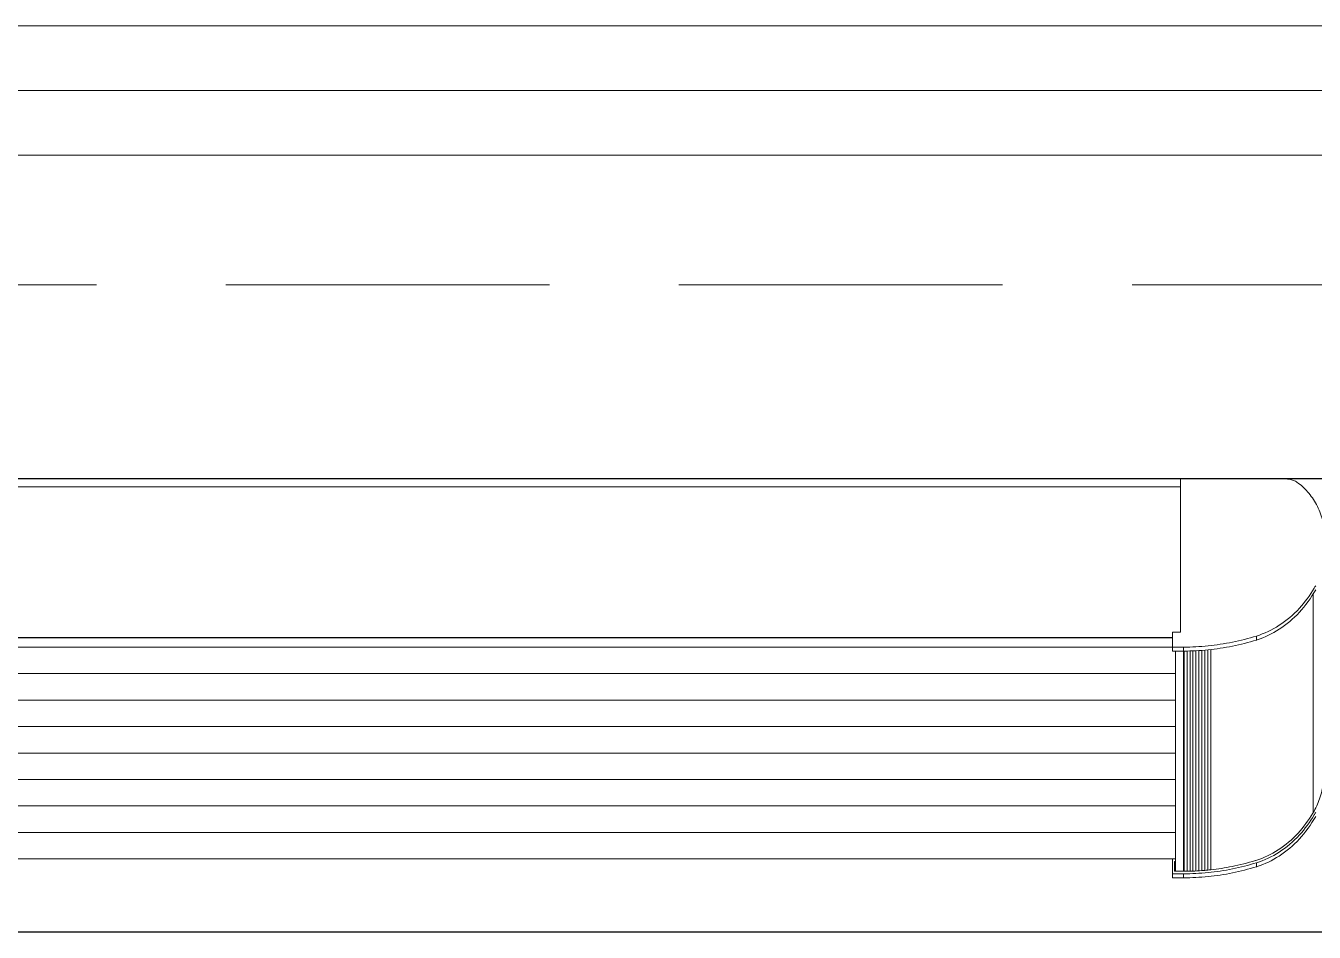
# Model space of a CAD drawing. Extents: x 3753737 to 4713801, y -857380 to 24339.
# Drawn here: x 4083459 to 4084454, y -769323 to -768623 of the extents above; entities that cross this region are included whole.
import ezdxf

# ---------------------------------------------------------------- set-up
doc = ezdxf.new("R2010")
doc.units = 0
doc.header["$LTSCALE"] = 1000
doc.header["$MEASUREMENT"] = 0
doc.linetypes.add('DASH', pattern=[0.35, 0.25, -0.1])
doc.layers.add('!!电气', color=1, linetype='CONTINUOUS')
doc.layers.add('看线', color=185, linetype='CONTINUOUS')
for name, color, linetype, lineweight in [('平面-栏杆', 56, 'CONTINUOUS', 15), ('平面-看线', 252, 'CONTINUOUS', 15), ('平面-空调预留孔', 252, 'CONTINUOUS', 15)]:
    doc.layers.add(name, color=color, linetype=linetype, lineweight=lineweight)

# ---------------------------------------------------------------- blocks, each defined once
blk = doc.blocks.new('gdgdgdrgdfsfs')
at = {"layer": '平面-空调预留孔', "color": 252}
for p, q in [((703030.02, 763849.22), (703030.02, 763967.56)), ((703030.02, 763967.56), (703111.72, 763967.56)), ((703030.02, 763961.62), (701455.02, 763961.62)), ((703132.49, 763710.12), (703132.49, 763879)), ((703023.86, 763834.7), (703023.86, 763849.22)), ((703023.86, 763849.22), (703030.02, 763849.22)), ((703023.86, 763845.19), (701461.18, 763845.19)), ((703023.86, 763844.89), (701461.18, 763844.89)), ((703023.86, 763837.79), (701461.18, 763837.79)), ((703088.6, 763846.29), (703088.6, 763843.22)), ((703032.33, 763837.76), (703023.86, 763837.76)), ((703023.86, 763834.7), (703032.33, 763834.7)), ((703026.17, 763664.59), (703026.17, 763834.7)), ((703032.33, 763664.59), (703032.33, 763837.76)), ((703032.71, 763664.59), (703032.71, 763834.7)), ((703035.02, 763664.63), (703035.02, 763834.74)), ((703037.3, 763664.67), (703037.3, 763834.78)), ((703039.61, 763664.74), (703039.61, 763834.85)), ((703041.9, 763664.86), (703041.9, 763834.97)), ((703044.2, 763664.97), (703044.2, 763835.08)), ((703046.49, 763665.14), (703046.49, 763835.25)), ((703048.8, 763665.33), (703048.8, 763835.44)), ((703051.08, 763665.53), (703051.08, 763835.63)), ((703053.39, 763665.8), (703053.39, 763835.9)), ((703026.17, 763817.33), (701458.87, 763817.33)), ((703026.17, 763796.87), (701458.87, 763796.87)), ((703026.17, 763776.42), (701458.87, 763776.42)), ((703026.17, 763755.96), (701458.87, 763755.96)), ((703026.17, 763735.5), (701458.87, 763735.5)), ((703026.17, 763715.04), (701458.87, 763715.04)), ((703026.17, 763694.59), (701458.87, 763694.59)), ((703026.17, 763674.13), (701458.87, 763674.13)), ((703023.86, 763659.61), (703023.86, 763674.13)), ((703023.86, 763674.13), (703026.17, 763674.13)), ((703025.4, 763672.22), (703025.4, 763664.59)), ((703026.17, 763672.22), (703025.4, 763672.22)), ((703026.17, 763669.66), (703025.4, 763669.66)), ((703088.6, 763668.13), (703088.6, 763671.2)), ((703032.33, 763662.68), (703023.86, 763662.68)), ((703023.86, 763659.61), (703032.33, 763659.61)), ((703025.4, 763664.59), (703032.33, 763664.59)), ((703032.33, 763659.61), (703032.33, 763662.68))]:
    blk.add_line(p, q, dxfattribs=at)
for points, knots in [([(703111.72, 763967.56), (703112.79, 763967.56), (703114.92, 763967.32), (703118, 763966.26), (703119.94, 763965.1), (703120.85, 763964.42)], [0, 0, 0, 0, 4.088364, 8.168044, 12.231424, 12.231424, 12.231424, 12.231424]), ([(703120.85, 763964.42), (703123.83, 763962.2), (703129.39, 763956.89), (703136.02, 763946.71), (703140.56, 763934.88), (703142.3, 763924.66), (703142.52, 763918.66), (703142.52, 763916.98)], [0, 0, 0, 0, 13.236708, 26.367262, 39.40148, 52.370435, 57.391988, 57.391988, 57.391988, 57.391988]), ([(703133.26, 763883.2), (703129.89, 763877.56), (703121.69, 763866.55), (703106.52, 763853.71), (703094.68, 763848.16), (703088.6, 763846.29)], [0, 0, 0, 0, 21.314535, 45.206098, 69.255455, 69.255455, 69.255455, 69.255455]), ([(703089.23, 763843.42), (703095.09, 763845.28), (703106.71, 763850.79), (703122.21, 763863.92), (703130.75, 763875.66), (703134.38, 763882.06)], [0, 0, 0, 0, 23.221194, 47.112756, 70.812357, 70.812357, 70.812357, 70.812357]), ([(703088.6, 763846.29), (703082.47, 763844.4), (703070.08, 763841.25), (703051.27, 763838.4), (703038.64, 763837.76), (703032.33, 763837.76)], [0, 0, 0, 0, 24.22556, 48.472753, 72.728, 72.728, 72.728, 72.728]), ([(703032.33, 763834.7), (703038.65, 763834.7), (703051.27, 763835.33), (703070.08, 763838.18), (703082.47, 763841.33), (703088.6, 763843.22)], [0, 0, 0, 0, 24.256764, 48.502888, 72.728, 72.728, 72.728, 72.728]), ([(703133.12, 763711.14), (703135.05, 763714.53), (703138.29, 763721.93), (703140.35, 763731.45), (703140.81, 763736.99), (703140.89, 763738.38)], [0, 0, 0, 0, 12.603735, 25.136179, 29.305258, 29.305258, 29.305258, 29.305258]), ([(703088.23, 763673.05), (703094.19, 763674.89), (703105.8, 763680.33), (703120.74, 763692.97), (703128.81, 763703.85), (703132.15, 763709.47)], [0, 0, 0, 0, 23.582379, 47.010028, 68.19018, 68.19018, 68.19018, 68.19018]), ([(703133.26, 763708.11), (703129.89, 763702.47), (703121.69, 763691.46), (703106.52, 763678.62), (703094.68, 763673.07), (703088.6, 763671.2)], [0, 0, 0, 0, 21.314535, 45.206098, 69.255455, 69.255455, 69.255455, 69.255455]), ([(703089.23, 763668.33), (703095.09, 763670.2), (703106.71, 763675.7), (703122.21, 763688.83), (703130.75, 763700.58), (703134.38, 763706.97)], [0, 0, 0, 0, 23.221194, 47.112756, 70.812357, 70.812357, 70.812357, 70.812357]), ([(703088.6, 763671.2), (703082.47, 763669.31), (703070.08, 763666.16), (703051.27, 763663.31), (703038.65, 763662.68), (703032.33, 763662.68)], [0, 0, 0, 0, 24.225112, 48.471236, 72.728, 72.728, 72.728, 72.728]), ([(703053.27, 763665.76), (703058.8, 763666.38), (703070.38, 763668.2), (703081.83, 763671.1), (703087.78, 763672.91)], [0, 0, 0, 0, 21.331569, 44.806099, 44.806099, 44.806099, 44.806099]), ([(703032.33, 763659.61), (703038.64, 763659.61), (703051.27, 763660.24), (703070.08, 763663.09), (703082.47, 763666.25), (703088.6, 763668.13)], [0, 0, 0, 0, 24.255247, 48.50244, 72.728, 72.728, 72.728, 72.728])]:
    blk.add_open_spline(points, degree=3, knots=knots, dxfattribs=at)
for points in [[(703134.38, 763885.12), (703134.01, 763884.48), (703133.64, 763883.84), (703133.26, 763883.2)], [(703088.6, 763843.22), (703088.81, 763843.28), (703089.02, 763843.35), (703089.23, 763843.42)], [(703132.15, 763709.47), (703132.48, 763710.02), (703132.8, 763710.58), (703133.12, 763711.14)], [(703134.38, 763710.04), (703134.01, 763709.39), (703133.64, 763708.75), (703133.26, 763708.11)], [(703087.78, 763672.91), (703087.93, 763672.96), (703088.08, 763673.01), (703088.23, 763673.05)], [(703032.33, 763664.59), (703037.03, 763664.59), (703041.72, 763664.76), (703046.41, 763665.12)], [(703046.41, 763665.12), (703047.18, 763665.17), (703047.95, 763665.24), (703048.71, 763665.3)], [(703048.71, 763665.3), (703049.48, 763665.37), (703050.24, 763665.44), (703051, 763665.52)], [(703051, 763665.52), (703051.04, 763665.52), (703051.09, 763665.53), (703051.13, 763665.53)], [(703051.13, 763665.53), (703051.84, 763665.6), (703052.56, 763665.68), (703053.27, 763665.76)], [(703088.6, 763668.13), (703088.65, 763668.15), (703088.7, 763668.16), (703088.75, 763668.18)], [(703088.75, 763668.18), (703088.91, 763668.23), (703089.07, 763668.28), (703089.23, 763668.33)]]:
    blk.add_open_spline(points, degree=3, dxfattribs=at)
blk = doc.blocks.new('A$C1C403CBE')
at = {"layer": '平面-栏杆', "color": 252}
for points in [[(41650, 50), (46300, 50)], [(41650, 0), (46300, 0)]]:
    blk.add_lwpolyline(points, dxfattribs=at)
at = {"layer": '平面-看线', "color": 252}
blk.add_lwpolyline([(41650, 100), (46300, 100)], dxfattribs=at)
at = {"layer": '平面-看线', "color": 252, "linetype": 'DASH'}
blk.add_lwpolyline([(41650, -100), (46300, -100)], dxfattribs=at)
at = {"layer": '看线', "color": 252, "ltscale": 0.5}
for points in [[(46300, -250), (41650, -250)], [(43650, -250), (43650, -600), (41650, -600), (41650, -250)]]:
    blk.add_lwpolyline(points, dxfattribs=at)
at = {"layer": '平面-空调预留孔', "color": 252}
blk.add_blockref('gdgdgdrgdfsfs', (-659592.52, -764217.56), dxfattribs=at)

msp = doc.modelspace()

# ---------------------------------------------------------------- block references
at = {"layer": '!!电气'}
msp.add_blockref('A$C1C403CBE', (4040913.44, -768722.87), dxfattribs=at)

doc.saveas('drawing.dxf')
